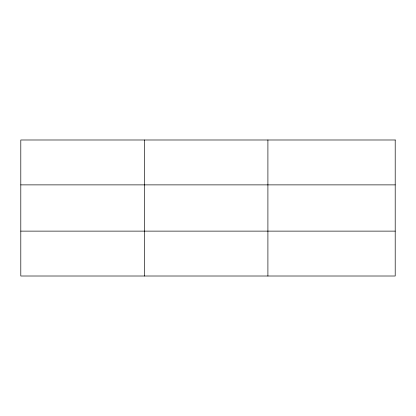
<?xml version="1.0" encoding="UTF-8"?>
<svg xmlns="http://www.w3.org/2000/svg" width="416" height="416" viewBox="0 0 416 416"><rect width="100%" height="100%" fill="white"/><g stroke="black" fill="none" stroke-linecap="round" stroke-linejoin="round"><path stroke-width="0.62" d="M144.352 139.989L144.352 276.011M267.904 139.989L267.904 276.011M20.8 184.876L395.2 184.876M20.8 231.124L395.2 231.124M395.2 139.989L395.2 276.011L20.8 276.011L20.8 139.989L395.2 139.989"/></g></svg>
